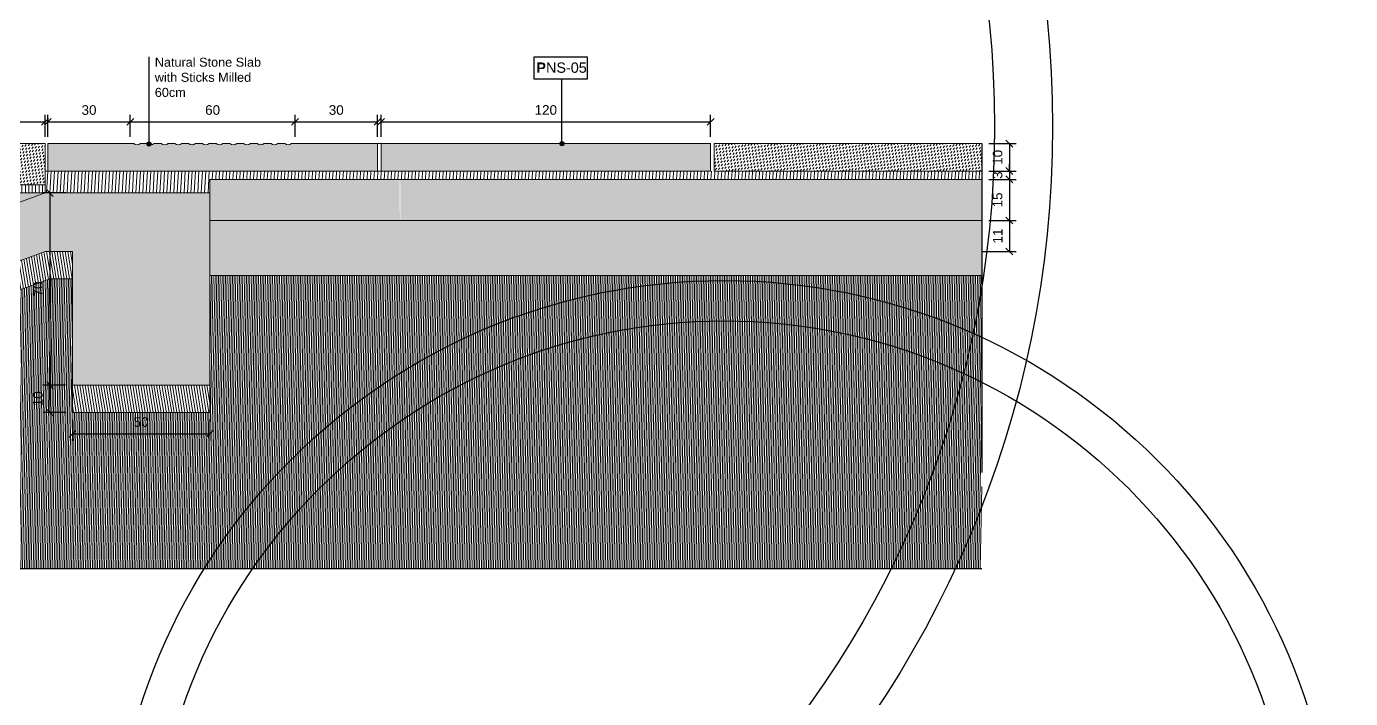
# Model space of a CAD drawing. Header units: metres. Extents: x -325 to 301, y -147 to 149.
# Drawn here: x 96.486 to 101.306, y 28.906 to 31.355 of the extents above; entities that cross this region are included whole.
import ezdxf

# ---------------------------------------------------------------- set-up
doc = ezdxf.new("R2010")
doc.units = ezdxf.units.M
doc.layers.get('Defpoints').update_dxf_attribs({"lineweight": 13})
doc.layers.add('-AUX-QAD', color=5, linetype='Continuous', plot=False)
doc.layers.add('02-L-AUX', color=2, linetype='Continuous', plot=False)
doc.layers.add('0-TX-1_25', color=7, linetype='Continuous', true_color=0x3f4f7f)
for name, color, linetype, lineweight, true_color in [('03-TR-Paviment_08_Natural Stone Bleachers', 7, 'Continuous', 5, 0xafad9d), ('3-TR sorra granitica', 7, 'Continuous', 0, 0xf2dac9), ('3-TR tot_u', 7, 'Continuous', 5, 0x787878)]:
    doc.layers.add(name, color=color, linetype=linetype, lineweight=lineweight, true_color=true_color)
for name, color, linetype, lineweight in [('1-CM', 7, 'Continuous', 0), ('3-TR Formigó', 252, 'Continuous', 0), ('3-TR Seleccionat', 44, 'Continuous', 0), ('3-TR Tot-u', 37, 'Continuous', 0)]:
    doc.layers.add(name, color=color, linetype=linetype, lineweight=lineweight)
for name, color, linetype in [('1-SECCIÓ', 1, 'Continuous'), ('A-KEYPLAN_HATCH', 7, 'Continuous'), ('A_TEXT_2', 7, 'Continuous')]:
    doc.layers.add(name, color=color, linetype=linetype)
doc.styles.get("Standard").update_dxf_attribs({"font": 'arial.ttf'})
doc.dimstyles.new('ISO-25', dxfattribs={"dimtxt": 0.1, "dimasz": 0.1, "dimexe": 0.1, "dimexo": 0.1, "dimgap": 0.1, "dimtad": 1, "dimdec": 0, "dimlfac": 100, "dimzin": 9, "dimtxsty": 'Standard', "dimblk": 'OBLIQUE', "dimcen": 0.1, "dimadec": 0, "dimazin": 0, "dimtfac": 1, "dimtdec": 0, "dimtmove": 0, "dimatfit": 3, "dimldrblk": 'OBLIQUE', "dimfxl": 1, "dimarcsym": 0})

# ---------------------------------------------------------------- blocks, each defined once
blk = doc.blocks.new('BNS-17')
at = {"layer": '03-TR-Paviment_08_Natural Stone Bleachers'}
h = blk.add_hatch(dxfattribs=at)
h.set_pattern_fill('DASH', color=256, scale=0.002611, angle=233, style=0, double=1)
h.set_pattern_definition([(233, (-152.756155, -124.74782), (0.0016315323, -0.0116089556), [0.0082894435, -0.0082894435])])
h.paths.add_polyline_path([(0.4489, 0.15), (0.4511, 0), (0.05, 0.0009), (0.05, 0.1491)])
at = {"layer": '1-CM'}
blk.add_lwpolyline([(0.05, 0.15), (0.45, 0.15), (0.45, 0), (0.05, 0)], close=True, dxfattribs=at)
blk = doc.blocks.new('hatch keyplan 2')
at = {"layer": 'A-KEYPLAN_HATCH'}
blk.add_lwpolyline([(0, 0.00548), (0.01287, 0.00548), (0.01287, 0), (0, 0)], close=True, dxfattribs=at)
blk = doc.blocks.new('hatch keyplan')
at = {"layer": 'A-KEYPLAN_HATCH'}
blk.add_blockref('hatch keyplan 2', (1.43058, 0.85215), dxfattribs=at)
blk = doc.blocks.new('PNS_05')
at = {"layer": 'A-KEYPLAN_HATCH', "xscale": 0.7124947396918078, "yscale": 0.7124947396918078, "zscale": 0.7124947396918078}
blk.add_blockref('hatch keyplan', (-1.01928, -0.60715), dxfattribs=at)
at = {"layer": 'A_TEXT_2', "insert": (-0.00057, 0.00291), "char_height": 0.0017812, "attachment_point": 1}
blk.add_mtext_dynamic_manual_height_columns('\\pi0.00097;{\\fArial|b1|i0|c0|p34;P}NS-05', width=0.0103753, gutter_width=0.01069, heights=[0], dxfattribs=at)
blk = doc.blocks.new('POINT')
at = {"layer": '0-TX-1_25'}
h = blk.add_hatch(dxfattribs=at)
h.set_pattern_fill('ANGLE', color=256)
h.set_pattern_definition([(0, (-83.747, -12.726), (0, 6.985), [5.08, -1.905]), (90, (-83.747, -12.726), (-6.985, 4e-16), [5.08, -1.905])])
edge = h.paths.add_edge_path()
edge.add_arc((0, 0), 0.0075, 0, 360)
h = blk.add_hatch(color=256, dxfattribs=at)
h.dxf.hatch_style = 1
edge = h.paths.add_edge_path()
edge.add_arc((0, 0), 0.0075, 0, 360)
blk.add_circle((0, 0), 0.0075, dxfattribs=at)
blk = doc.blocks.new('_Oblique')
at = {"color": 0, "lineweight": -2}
blk.add_line((-0.5, -0.5), (0.5, 0.5), dxfattribs=at)
blk = doc.blocks.new('*D1501')
at = {"layer": '0-TX-1_25', "color": 0, "lineweight": -2, "transparency": 16777216}
for p, q in [((99.9894, 30.9281), (100.0894, 30.9281)), ((100.0644, 30.9281), (100.0644, 30.8281)), ((99.9894, 30.8281), (100.0894, 30.8281))]:
    blk.add_line(p, q, dxfattribs=at)
at = {"layer": 'Defpoints', "color": 0, "transparency": 16777216}
for p in [(99.9644, 30.9281), (99.9644, 30.8281), (100.0644, 30.8281)]:
    blk.add_point(p, dxfattribs=at)
at = {"layer": '0-TX-1_25', "color": 0, "lineweight": -2, "transparency": 16777216, "xscale": 0.025, "yscale": 0.025, "zscale": 0.025}
for p, rotation in [((100.0644, 30.9281), 90), ((100.0644, 30.8281), 270)]:
    blk.add_blockref('_Oblique', p, dxfattribs=dict(at, rotation=rotation))
at = {"layer": '0-TX-1_25', "color": 0, "transparency": 16777216, "insert": (100.0215, 30.8781), "char_height": 0.035, "attachment_point": 5, "rotation": 90}
blk.add_mtext('10', dxfattribs=at)
blk = doc.blocks.new('*D1502')
at = {"layer": '0-TX-1_25', "color": 0, "lineweight": -2, "transparency": 16777216}
for p, q in [((100.0644, 30.8281), (100.0644, 30.8531)), ((99.9894, 30.8281), (100.0894, 30.8281)), ((100.0644, 30.8281), (100.0644, 30.7977)), ((99.9894, 30.7977), (100.0894, 30.7977)), ((100.0644, 30.7977), (100.0644, 30.7727))]:
    blk.add_line(p, q, dxfattribs=at)
at = {"layer": 'Defpoints', "color": 0, "transparency": 16777216}
for p in [(99.9644, 30.8281), (99.9644, 30.7977), (100.0644, 30.7977)]:
    blk.add_point(p, dxfattribs=at)
at = {"layer": '0-TX-1_25', "color": 0, "lineweight": -2, "transparency": 16777216, "xscale": 0.025, "yscale": 0.025, "zscale": 0.025}
for p, rotation in [((100.0644, 30.8281), 270), ((100.0644, 30.7977), 90)]:
    blk.add_blockref('_Oblique', p, dxfattribs=dict(at, rotation=rotation))
at = {"layer": '0-TX-1_25', "color": 0, "transparency": 16777216, "insert": (100.0215, 30.8129), "char_height": 0.035, "attachment_point": 5, "rotation": 90}
blk.add_mtext('3', dxfattribs=at)
blk = doc.blocks.new('*D1503')
at = {"layer": '0-TX-1_25', "color": 0, "lineweight": -2, "transparency": 16777216}
for p, q in [((99.9894, 30.7977), (100.0894, 30.7977)), ((100.0644, 30.7977), (100.0644, 30.6477)), ((99.9894, 30.6477), (100.0894, 30.6477))]:
    blk.add_line(p, q, dxfattribs=at)
at = {"layer": 'Defpoints', "color": 0, "transparency": 16777216}
for p in [(99.9644, 30.7977), (99.9644, 30.6477), (100.0644, 30.6477)]:
    blk.add_point(p, dxfattribs=at)
at = {"layer": '0-TX-1_25', "color": 0, "lineweight": -2, "transparency": 16777216, "xscale": 0.025, "yscale": 0.025, "zscale": 0.025}
for p, rotation in [((100.0644, 30.7977), 90), ((100.0644, 30.6477), 270)]:
    blk.add_blockref('_Oblique', p, dxfattribs=dict(at, rotation=rotation))
at = {"layer": '0-TX-1_25', "color": 0, "transparency": 16777216, "insert": (100.0215, 30.7227), "char_height": 0.035, "attachment_point": 5, "rotation": 90}
blk.add_mtext('15', dxfattribs=at)
blk = doc.blocks.new('*D1504')
at = {"layer": '0-TX-1_25', "color": 0, "lineweight": -2, "transparency": 16777216}
for p, q in [((99.9894, 30.6477), (100.0894, 30.6477)), ((100.0644, 30.6477), (100.0644, 30.5351)), ((99.9644, 30.5351), (100.0894, 30.5351))]:
    blk.add_line(p, q, dxfattribs=at)
at = {"layer": 'Defpoints', "color": 0, "transparency": 16777216}
for p in [(99.9644, 30.6477), (96.6534, 30.5351), (100.0644, 30.5351)]:
    blk.add_point(p, dxfattribs=at)
at = {"layer": '0-TX-1_25', "color": 0, "lineweight": -2, "transparency": 16777216, "xscale": 0.025, "yscale": 0.025, "zscale": 0.025}
for p, rotation in [((100.0644, 30.6477), 90), ((100.0644, 30.5351), 270)]:
    blk.add_blockref('_Oblique', p, dxfattribs=dict(at, rotation=rotation))
at = {"layer": '0-TX-1_25', "color": 0, "transparency": 16777216, "insert": (100.0218, 30.5914), "char_height": 0.035, "attachment_point": 5, "rotation": 90}
blk.add_mtext('11', dxfattribs=at)
blk = doc.blocks.new('*D1507')
at = {"layer": '0-TX-1_25', "color": 0, "lineweight": -2, "transparency": 16777216}
for p, q in [((125.0709, 30.3796), (124.9763, 30.3796)), ((125.0013, 30.3796), (125.0013, 30.2288)), ((124.9013, 30.2288), (125.0263, 30.2288))]:
    blk.add_line(p, q, dxfattribs=at)
at = {"layer": 'Defpoints', "color": 0, "transparency": 16777216}
for p in [(125.0959, 30.3796), (22.7213, 30.2288), (125.0013, 30.2288)]:
    blk.add_point(p, dxfattribs=at)
at = {"layer": '0-TX-1_25', "color": 0, "lineweight": -2, "transparency": 16777216, "xscale": 0.025, "yscale": 0.025, "zscale": 0.025}
for p, rotation in [((125.0013, 30.3796), 90), ((125.0013, 30.2288), 270)]:
    blk.add_blockref('_Oblique', p, dxfattribs=dict(at, rotation=rotation))
at = {"layer": '0-TX-1_25', "color": 0, "transparency": 16777216, "insert": (124.9584, 30.3042), "char_height": 0.035, "attachment_point": 5, "rotation": 90}
blk.add_mtext('15', dxfattribs=at)
blk = doc.blocks.new('*D1513')
at = {"layer": '0-TX-1_25', "color": 0, "lineweight": -2, "transparency": 16777216}
for p, q in [((96.1534, 30.9531), (96.1534, 31.0326)), ((96.1534, 31.0076), (96.5534, 31.0076)), ((96.5534, 30.9531), (96.5534, 31.0326))]:
    blk.add_line(p, q, dxfattribs=at)
at = {"layer": 'Defpoints', "color": 0, "transparency": 16777216}
for p in [(96.5534, 31.0076), (96.1534, 30.9281), (96.5534, 30.9281)]:
    blk.add_point(p, dxfattribs=at)
at = {"layer": '0-TX-1_25', "color": 0, "lineweight": -2, "transparency": 16777216, "xscale": 0.025, "yscale": 0.025, "zscale": 0.025, "rotation": 180}
blk.add_blockref('_Oblique', (96.1534, 31.0076), dxfattribs=at)
at = {"layer": '0-TX-1_25', "color": 0, "lineweight": -2, "transparency": 16777216, "xscale": 0.025, "yscale": 0.025, "zscale": 0.025}
blk.add_blockref('_Oblique', (96.5534, 31.0076), dxfattribs=at)
at = {"layer": '0-TX-1_25', "color": 0, "transparency": 16777216, "insert": (96.3534, 31.0505), "char_height": 0.035, "attachment_point": 5}
blk.add_mtext('40', dxfattribs=at)
blk = doc.blocks.new('*D1716')
at = {"layer": '0-TX-1_25', "color": 0, "lineweight": -2, "transparency": 16777216}
for p, q in [((22.7944, 30.8407), (22.6694, 30.8407)), ((22.6944, 30.8407), (22.6944, 30.7266)), ((22.7059, 30.7266), (22.6694, 30.7266))]:
    blk.add_line(p, q, dxfattribs=at)
at = {"layer": 'Defpoints', "color": 0, "transparency": 16777216}
for p in [(141.1864, 30.8407), (22.6944, 30.7266), (22.7309, 30.7266)]:
    blk.add_point(p, dxfattribs=at)
at = {"layer": '0-TX-1_25', "color": 0, "lineweight": -2, "transparency": 16777216, "xscale": 0.025, "yscale": 0.025, "zscale": 0.025}
for p, rotation in [((22.6944, 30.8407), 90), ((22.6944, 30.7266), 270)]:
    blk.add_blockref('_Oblique', p, dxfattribs=dict(at, rotation=rotation))
at = {"layer": '0-TX-1_25', "color": 0, "transparency": 16777216, "insert": (22.6518, 30.7837), "char_height": 0.035, "attachment_point": 5, "rotation": 90}
blk.add_mtext('11', dxfattribs=at)
blk = doc.blocks.new('*D1896')
at = {"layer": '0-TX-1_25', "color": 0, "lineweight": -2, "transparency": 16777216}
for p, q in [((96.5635, 30.9531), (96.5635, 31.0324)), ((96.5635, 31.0074), (96.8635, 31.0074)), ((96.8635, 30.9531), (96.8635, 31.0324))]:
    blk.add_line(p, q, dxfattribs=at)
at = {"layer": 'Defpoints', "color": 0, "transparency": 16777216}
for p in [(96.8635, 31.0074), (96.5635, 30.9281), (96.8635, 30.9281)]:
    blk.add_point(p, dxfattribs=at)
at = {"layer": '0-TX-1_25', "color": 0, "lineweight": -2, "transparency": 16777216, "xscale": 0.025, "yscale": 0.025, "zscale": 0.025, "rotation": 180}
blk.add_blockref('_Oblique', (96.5635, 31.0074), dxfattribs=at)
at = {"layer": '0-TX-1_25', "color": 0, "lineweight": -2, "transparency": 16777216, "xscale": 0.025, "yscale": 0.025, "zscale": 0.025}
blk.add_blockref('_Oblique', (96.8635, 31.0074), dxfattribs=at)
at = {"layer": '0-TX-1_25', "color": 0, "transparency": 16777216, "insert": (96.7135, 31.0502), "char_height": 0.035, "attachment_point": 5}
blk.add_mtext('30', dxfattribs=at)
blk = doc.blocks.new('*D1897')
at = {"layer": '0-TX-1_25', "color": 0, "lineweight": -2, "transparency": 16777216}
for p, q in [((96.8635, 30.9531), (96.8635, 31.0324)), ((96.8635, 31.0074), (97.4635, 31.0074)), ((97.4635, 30.9531), (97.4635, 31.0324))]:
    blk.add_line(p, q, dxfattribs=at)
at = {"layer": 'Defpoints', "color": 0, "transparency": 16777216}
for p in [(97.4635, 31.0074), (96.8635, 30.9281), (97.4635, 30.9281)]:
    blk.add_point(p, dxfattribs=at)
at = {"layer": '0-TX-1_25', "color": 0, "lineweight": -2, "transparency": 16777216, "xscale": 0.025, "yscale": 0.025, "zscale": 0.025, "rotation": 180}
blk.add_blockref('_Oblique', (96.8635, 31.0074), dxfattribs=at)
at = {"layer": '0-TX-1_25', "color": 0, "lineweight": -2, "transparency": 16777216, "xscale": 0.025, "yscale": 0.025, "zscale": 0.025}
blk.add_blockref('_Oblique', (97.4635, 31.0074), dxfattribs=at)
at = {"layer": '0-TX-1_25', "color": 0, "transparency": 16777216, "insert": (97.1635, 31.0502), "char_height": 0.035, "attachment_point": 5}
blk.add_mtext('60', dxfattribs=at)
blk = doc.blocks.new('*D1898')
at = {"layer": '0-TX-1_25', "color": 0, "lineweight": -2, "transparency": 16777216}
for p, q in [((97.4635, 30.9531), (97.4635, 31.0324)), ((97.4635, 31.0074), (97.7635, 31.0074)), ((97.7635, 30.9531), (97.7635, 31.0324))]:
    blk.add_line(p, q, dxfattribs=at)
at = {"layer": 'Defpoints', "color": 0, "transparency": 16777216}
for p in [(97.7635, 31.0074), (97.4635, 30.9281), (97.7635, 30.9281)]:
    blk.add_point(p, dxfattribs=at)
at = {"layer": '0-TX-1_25', "color": 0, "lineweight": -2, "transparency": 16777216, "xscale": 0.025, "yscale": 0.025, "zscale": 0.025, "rotation": 180}
blk.add_blockref('_Oblique', (97.4635, 31.0074), dxfattribs=at)
at = {"layer": '0-TX-1_25', "color": 0, "lineweight": -2, "transparency": 16777216, "xscale": 0.025, "yscale": 0.025, "zscale": 0.025}
blk.add_blockref('_Oblique', (97.7635, 31.0074), dxfattribs=at)
at = {"layer": '0-TX-1_25', "color": 0, "transparency": 16777216, "insert": (97.6135, 31.0502), "char_height": 0.035, "attachment_point": 5}
blk.add_mtext('30', dxfattribs=at)
blk = doc.blocks.new('*D1899')
at = {"layer": '0-TX-1_25', "color": 0, "lineweight": -2, "transparency": 16777216}
for p, q in [((97.7765, 30.9531), (97.7765, 31.0326)), ((97.7765, 31.0076), (98.9765, 31.0076)), ((98.9765, 30.9531), (98.9765, 31.0326))]:
    blk.add_line(p, q, dxfattribs=at)
at = {"layer": 'Defpoints', "color": 0, "transparency": 16777216}
for p in [(98.9765, 31.0076), (97.7765, 30.9281), (98.9765, 30.9281)]:
    blk.add_point(p, dxfattribs=at)
at = {"layer": '0-TX-1_25', "color": 0, "lineweight": -2, "transparency": 16777216, "xscale": 0.025, "yscale": 0.025, "zscale": 0.025, "rotation": 180}
blk.add_blockref('_Oblique', (97.7765, 31.0076), dxfattribs=at)
at = {"layer": '0-TX-1_25', "color": 0, "lineweight": -2, "transparency": 16777216, "xscale": 0.025, "yscale": 0.025, "zscale": 0.025}
blk.add_blockref('_Oblique', (98.9765, 31.0076), dxfattribs=at)
at = {"layer": '0-TX-1_25', "color": 0, "transparency": 16777216, "insert": (98.3765, 31.0505), "char_height": 0.035, "attachment_point": 5}
blk.add_mtext('120', dxfattribs=at)
blk = doc.blocks.new('*D3031')
at = {"layer": '0-TX-1_25', "color": 0, "lineweight": -2, "transparency": 16777216}
for p, q in [((96.6284, 30.0484), (96.5456, 30.0484)), ((96.5706, 30.0484), (96.5706, 29.9484)), ((96.6284, 29.9484), (96.5456, 29.9484))]:
    blk.add_line(p, q, dxfattribs=at)
at = {"layer": 'Defpoints', "color": 0, "transparency": 16777216}
for p in [(96.6534, 30.0484), (96.5706, 29.9484), (96.6534, 29.9484)]:
    blk.add_point(p, dxfattribs=at)
at = {"layer": '0-TX-1_25', "color": 0, "lineweight": -2, "transparency": 16777216, "xscale": 0.025, "yscale": 0.025, "zscale": 0.025}
for p, rotation in [((96.5706, 30.0484), 90), ((96.5706, 29.9484), 270)]:
    blk.add_blockref('_Oblique', p, dxfattribs=dict(at, rotation=rotation))
at = {"layer": '0-TX-1_25', "color": 0, "transparency": 16777216, "insert": (96.5277, 29.9984), "char_height": 0.035, "attachment_point": 5, "rotation": 90}
blk.add_mtext('10', dxfattribs=at)
blk = doc.blocks.new('*D3032')
at = {"layer": '0-TX-1_25', "color": 0, "lineweight": -2, "transparency": 16777216}
for p, q in [((96.6534, 29.9234), (96.6534, 29.8456)), ((97.1534, 29.9234), (97.1534, 29.8456)), ((96.6534, 29.8706), (97.1534, 29.8706))]:
    blk.add_line(p, q, dxfattribs=at)
at = {"layer": 'Defpoints', "color": 0, "transparency": 16777216}
for p in [(96.6534, 29.9484), (97.1534, 29.9484), (97.1534, 29.8706)]:
    blk.add_point(p, dxfattribs=at)
at = {"layer": '0-TX-1_25', "color": 0, "lineweight": -2, "transparency": 16777216, "xscale": 0.025, "yscale": 0.025, "zscale": 0.025, "rotation": 180}
blk.add_blockref('_Oblique', (96.6534, 29.8706), dxfattribs=at)
at = {"layer": '0-TX-1_25', "color": 0, "lineweight": -2, "transparency": 16777216, "xscale": 0.025, "yscale": 0.025, "zscale": 0.025}
blk.add_blockref('_Oblique', (97.1534, 29.8706), dxfattribs=at)
at = {"layer": '0-TX-1_25', "color": 0, "transparency": 16777216, "insert": (96.9034, 29.9135), "char_height": 0.035, "attachment_point": 5}
blk.add_mtext('50', dxfattribs=at)
blk = doc.blocks.new('*D3033')
at = {"layer": '0-TX-1_25', "color": 0, "lineweight": -2, "transparency": 16777216}
for p, q in [((96.6285, 30.7484), (96.5456, 30.7484)), ((96.5706, 30.7484), (96.5706, 30.0484)), ((96.6284, 30.0484), (96.5456, 30.0484))]:
    blk.add_line(p, q, dxfattribs=at)
at = {"layer": 'Defpoints', "color": 0, "transparency": 16777216}
for p in [(96.6535, 30.7484), (96.5706, 30.0484), (96.6534, 30.0484)]:
    blk.add_point(p, dxfattribs=at)
at = {"layer": '0-TX-1_25', "color": 0, "lineweight": -2, "transparency": 16777216, "xscale": 0.025, "yscale": 0.025, "zscale": 0.025}
for p, rotation in [((96.5706, 30.7484), 90), ((96.5706, 30.0484), 270)]:
    blk.add_blockref('_Oblique', p, dxfattribs=dict(at, rotation=rotation))
at = {"layer": '0-TX-1_25', "color": 0, "transparency": 16777216, "insert": (96.5277, 30.3984), "char_height": 0.035, "attachment_point": 5, "rotation": 90}
blk.add_mtext('70', dxfattribs=at)
blk = doc.blocks.new('*D3036')
at = {"layer": '0-TX-1_25', "color": 0, "lineweight": -2, "transparency": 16777216}
blk.add_arc((93.687, 29.38), 2.7255, 0, 20.0952, dxfattribs=at)
at = {"layer": 'Defpoints', "color": 0, "transparency": 16777216}
for p in [(96.5711, 30.4351), (95.5234, 30.0518), (96.3939, 29.6979), (92.9644, 29.38), (99.9644, 29.38)]:
    blk.add_point(p, dxfattribs=at)
at = {"layer": '0-TX-1_25', "color": 0, "lineweight": -2, "transparency": 16777216, "xscale": 0.025, "yscale": 0.025, "zscale": 0.025}
for p, rotation in [((96.2466, 30.3164), 110.0952311919028), ((96.4125, 29.38), 270)]:
    blk.add_blockref('_Oblique', p, dxfattribs=dict(at, rotation=rotation))
at = {"layer": '0-TX-1_25', "color": 0, "transparency": 16777216, "insert": (96.4129, 29.863), "char_height": 0.035, "attachment_point": 5, "rotation": 280.0476}
blk.add_mtext('20°', dxfattribs=at)

msp = doc.modelspace()

# ---------------------------------------------------------------- hatches: boundary and pattern name
at = {"layer": '03-TR-Paviment_08_Natural Stone Bleachers'}
h = msp.add_hatch(dxfattribs=at)
h.set_pattern_fill('DASH', color=256, scale=0.002611, angle=233, style=0, double=1)
h.set_pattern_definition([(233, (-55.180741, -93.9197245), (0.0016315323, -0.0116089556), [0.0082894435, -0.0082894435])])
edge = h.paths.add_edge_path()
edge.add_arc((97.4385, 30.9412), 0.0181, 226.3972, 313.6028)
edge.add_line((97.451, 30.9281), (97.7635, 30.9281))
edge.add_line((97.7635, 30.9281), (97.7635, 30.8288))
edge.add_line((97.7635, 30.8288), (96.5635, 30.8281))
edge.add_line((96.5635, 30.8281), (96.5656, 30.9281))
edge.add_line((96.5656, 30.9281), (96.876, 30.9281))
edge.add_arc((96.8885, 30.9412), 0.0181, 226.3972, 313.6028)
edge.add_line((96.901, 30.9281), (96.926, 30.9281))
edge.add_arc((96.9385, 30.9412), 0.0181, 226.3972, 313.6028)
edge.add_line((96.951, 30.9281), (96.976, 30.9281))
edge.add_arc((96.9885, 30.9412), 0.0181, 226.3972, 313.6028)
edge.add_line((97.001, 30.9281), (97.026, 30.9281))
edge.add_arc((97.0385, 30.9412), 0.0181, 226.3972, 313.6028)
edge.add_line((97.051, 30.9281), (97.126, 30.9281))
edge.add_arc((97.1385, 30.9412), 0.0181, 226.3972, 313.6028)
edge.add_line((97.151, 30.9281), (97.176, 30.9281))
edge.add_arc((97.1885, 30.9412), 0.0181, 226.3972, 313.6028)
edge.add_line((97.201, 30.9281), (97.226, 30.9281))
edge.add_arc((97.2385, 30.9412), 0.0181, 226.3972, 313.6028)
edge.add_line((97.251, 30.9281), (97.276, 30.9281))
edge.add_arc((97.2885, 30.9412), 0.0181, 226.3972, 313.6028)
edge.add_line((97.301, 30.9281), (97.376, 30.9281))
edge.add_arc((97.3885, 30.9412), 0.0181, 226.3972, 313.6028)
edge.add_line((97.401, 30.9281), (97.426, 30.9281))
h = msp.add_hatch(dxfattribs=at)
h.set_pattern_fill('DASH', color=256, scale=0.002611, angle=233, style=0, double=1)
h.set_pattern_definition([(233, (-53.967724, -93.9197245), (0.0016315323, -0.0116089556), [0.0082894435, -0.0082894435])])
h.paths.add_polyline_path([(97.7786, 30.9281), (97.7765, 30.8281), (98.9765, 30.8288), (98.9765, 30.9281)])
h = msp.add_hatch(dxfattribs=at)
h.set_pattern_fill('DASH', color=256, scale=0.002611, angle=233, style=0, double=1)
h.set_pattern_definition([(233, (-52.754707, -93.9197245), (0.0016315323, -0.0116089556), [0.0082894435, -0.0082894435])])
h.paths.add_polyline_path([(98.9916, 30.9281), (98.9895, 30.8281), (99.9644, 30.8288), (99.9644, 30.9281)])
at = {"layer": '3-TR Formigó'}
h = msp.add_hatch(dxfattribs=at)
h.set_pattern_fill('ANSI31', color=256, scale=0.003, angle=234.1752)
h.set_pattern_definition([(279.175244, (-113.685564, -13.818358), (0.00940313004, 0.0015188056), [])])
h.paths.add_polyline_path([(96.6534, 30.5351), (96.5534, 30.5351), (95.5234, 30.1518), (95.5234, 30.0518), (96.5706, 30.4349), (96.6534, 30.4351)])
h = msp.add_hatch(dxfattribs=at)
h.set_pattern_fill('ANSI31', color=256, scale=0.003, angle=234.1752)
h.set_pattern_definition([(279.175244, (-112.555591, -13.921834), (0.00940313004, 0.0015188056), [])])
h.paths.add_polyline_path([(97.1534, 30.0484), (96.6534, 30.0484), (96.6534, 29.9484), (97.1534, 29.9484)])
at = {"layer": '3-TR Seleccionat'}
h = msp.add_hatch(dxfattribs=at)
h.set_pattern_fill('ANSI31', color=256, scale=0.002, angle=223.8682, style=0)
h.set_pattern_definition([(268.8682194564, (428230.52828, -659391.735969), (-0.00634876117834, 0.00012542527825), [])])
h.paths.add_polyline_path([(96.6534, 30.4351), (96.5711, 30.4351), (95.5234, 30.0518), (95.5234, 29.4981), (95.0234, 29.4981), (95.0234, 30.2981), (94.4066, 30.2981), (94.3558, 29.999), (92.9669, 29.999), (92.9669, 29.38), (99.9644, 29.38), (99.9644, 30.4477), (97.1534, 30.4477), (97.1534, 29.9484), (96.6534, 29.9484)])
at = {"layer": '3-TR sorra granitica'}
h = msp.add_hatch(dxfattribs=at)
h.set_pattern_fill('LINE', color=256, scale=0.1, angle=51.1041, style=0)
h.set_pattern_definition([(86.7506083, (132.175472, 237.334646), (-0.0124799034, 0.00070852734), [])])
h.paths.add_polyline_path([(96.5416, 30.8079), (96.5419, 30.8079), (96.5419, 30.8277), (96.5416, 30.8277)])
h.paths.add_polyline_path([(96.5534, 30.8277), (96.5534, 30.8087), (96.5534, 30.8087), (96.5534, 30.7481), (97.1534, 30.7484), (97.1534, 30.7979), (99.9641, 30.7981), (99.9646, 30.8281)])
h = msp.add_hatch(dxfattribs=at)
h.set_pattern_fill('LINE', color=256, scale=0.1, angle=54.368, style=0)
h.set_pattern_definition([(90.014497, (121.453966, 238.94514), (-0.0124999996, -3.1627e-06), [])])
h.paths.add_polyline_path([(97.3849, 30.7831), (97.3843, 30.7539), (97.3868, 30.7539), (97.3867, 30.7831)])
h.paths.add_polyline_path([(96.5535, 30.7482), (96.5534, 30.778), (96.1436, 30.7781), (96.1431, 30.7485)])
h = msp.add_hatch(dxfattribs=at)
h.set_pattern_fill('LINE', color=256, scale=0.1, angle=54.368, style=0)
h.set_pattern_definition([(90.014497, (120.993966, 238.84514), (-0.0124999996, -3.1627e-06), [])])
h.paths.add_polyline_path([(96.9249, 30.6831), (96.9243, 30.6539), (96.9268, 30.6539), (96.9267, 30.6831)])
h.paths.add_polyline_path([(96.1434, 30.598), (96.1433, 30.6282), (95.7336, 30.628), (95.7331, 30.5982)])
at = {"layer": '3-TR Tot-u'}
h = msp.add_hatch(dxfattribs=at)
h.set_pattern_fill('EARTH', color=256, scale=0.005, angle=-84.0741)
h.set_pattern_definition([(275.925852, (34.02711, -48.9392), (0.034858251, -0.028302426), [0.03175, -0.03175]), (275.925852, (34.038954, -48.93797), (0.034858251, -0.028302426), [0.03175, -0.03175]), (275.925852, (34.050796, -48.936742), (0.034858251, -0.028302426), [0.03175, -0.03175]), (5.925852, (34.055154, -48.94028), (0.028302426, 0.034858251), [0.03175, -0.03175]), (5.925852, (34.056383, -48.952123), (0.028302426, 0.034858251), [0.03175, -0.03175]), (5.925852, (34.057612, -48.963965), (0.028302426, 0.034858251), [0.03175, -0.03175])])
h.paths.add_polyline_path([(97.1534, 30.6479), (97.1534, 30.4479), (97.7927, 30.4482), (99.9644, 30.449), (99.9644, 30.6477), (97.8454, 30.6482)])
at = {"layer": '3-TR tot_u'}
h = msp.add_hatch(dxfattribs=at)
h.set_pattern_fill('AR-CONC', color=256, scale=0.00025, angle=92.9928)
h.set_pattern_definition([(142.992814, (34.02711, -48.9392), (0.001601339, 0.045692094), [0.0047625, -0.0523875]), (87.992814, (34.02711, -48.9392), (-0.047239044, -0.011292642), [0.00381, -0.041910146]), (193.44426, (34.027245, -48.935393), (-0.045637704, 0.034399452), [0.004047502, -0.044522561]), (139.177014, (34.01443, -48.939864), (0.00695794, 0.068226093), [0.00714375, -0.07858125]), (189.62837, (34.01501, -48.93418), (-0.064870924, 0.05604051), [0.006071256, -0.0667839]), (84.176966, (34.01443, -48.939864), (-0.064870924, 0.05604051), [0.00571499, -0.062864933]), (113.992814, (34.017268, -48.933357), (0.023552455, 0.039186736), [0.0047625, -0.0523875]), (58.992814, (34.017268, -48.933357), (-0.04679087, 0.013025288), [0.00381, -0.04191]), (164.44426, (34.01923, -48.93009), (-0.023238414, 0.052212023), [0.004047502, -0.044522484]), (130.492814, (34.027111, -48.9392), (-0.021150243, -0.000332572), [0, -0.041402, 0, -0.042545, 0, -0.04206875]), (100.492814, (34.02711, -48.9392), (-0.02588316, 0.015374507), [0, -0.024257, 0, -0.0404495, 0, -0.01603375]), (60.492814, (34.02785, -48.953342), (-0.000339588, 0.033926191), [0, -0.015875, 0, -0.04953, 0, -0.0657225]), (50.492814, (34.028182, -48.959683), (-0.0082814355, 0.036649903), [0, -0.0206375, 0, -0.032893, 0, -0.0466725])])
h.paths.add_polyline_path([(99.9644, 30.6477), (97.8469, 30.6477), (97.8462, 30.7962), (97.8443, 30.7962), (99.9644, 30.7977)])
h.paths.add_polyline_path([(97.1534, 30.7484), (97.1534, 30.6477), (97.7887, 30.6477), (97.8454, 30.6477), (97.8439, 30.7973), (96.5692, 30.7964), (97.1534, 30.7964)])
h = msp.add_hatch(dxfattribs=at)
h.set_pattern_fill('AR-CONC', color=256, scale=0.00025, angle=92.992814)
h.paths.add_polyline_path([(96.5534, 30.7484), (96.1434, 30.7484), (96.1434, 30.6281), (96.1434, 30.5981), (95.7334, 30.5981), (95.7334, 30.4781), (95.7334, 30.4481), (95.3234, 30.4481), (95.3234, 30.2981), (95.0234, 30.2981), (95.0234, 29.5981), (95.5234, 29.5981), (95.5234, 30.1583), (96.5534, 30.5351), (96.6534, 30.5351), (96.6534, 30.0484), (97.1534, 30.0484), (97.1534, 30.7484)])

# ---------------------------------------------------------------- linework, layer by layer
at = {"layer": '-AUX-QAD'}
for centre, radius in [((96.3861, 30.9899), 3.8353), ((96.3861, 30.9899), 3.6243), ((99.0251, 28.2), 2.2292), ((99.0251, 28.2), 2.0821)]:
    msp.add_circle(centre, radius, dxfattribs=at)
at = {"layer": '0-TX-1_25'}
for points in [[(96.9321, 30.9268), (96.9321, 31.2444)], [(98.4353, 30.9271), (98.4353, 31.1623)]]:
    msp.add_lwpolyline(points, dxfattribs=at)
at = {"layer": '02-L-AUX'}
msp.add_lwpolyline([(92.9644, 29.38), (99.9644, 29.38)], dxfattribs=at)
at = {"layer": '1-CM'}
for points in [[(97.451, 30.9281), (97.7635, 30.9281), (97.7635, 30.8281), (96.5635, 30.8281), (96.5635, 30.9281), (96.876, 30.9281)], [(96.901, 30.9281), (96.926, 30.9281)], [(96.901, 30.9281), (96.926, 30.9281)], [(96.951, 30.9281), (96.976, 30.9281)], [(96.951, 30.9281), (96.976, 30.9281)], [(97.001, 30.9281), (97.026, 30.9281)], [(97.001, 30.9281), (97.026, 30.9281)], [(97.051, 30.9281), (97.076, 30.9281)], [(97.051, 30.9281), (97.076, 30.9281)], [(97.101, 30.9281), (97.126, 30.9281)], [(97.101, 30.9281), (97.126, 30.9281)], [(97.151, 30.9281), (97.176, 30.9281)], [(97.151, 30.9281), (97.176, 30.9281)], [(97.201, 30.9281), (97.226, 30.9281)], [(97.201, 30.9281), (97.226, 30.9281)], [(97.251, 30.9281), (97.276, 30.9281)], [(97.251, 30.9281), (97.276, 30.9281)], [(97.301, 30.9281), (97.326, 30.9281)], [(97.301, 30.9281), (97.326, 30.9281)], [(97.351, 30.9281), (97.376, 30.9281)], [(97.351, 30.9281), (97.376, 30.9281)], [(97.401, 30.9281), (97.426, 30.9281)], [(97.401, 30.9281), (97.426, 30.9281)], [(97.451, 30.9281), (98.2459, 30.9281)], [(98.2459, 30.8281), (96.5534, 30.8277)], [(96.1434, 30.7484), (96.5534, 30.7484), (96.5534, 30.7784)], [(99.9644, 30.7977), (97.1534, 30.7977)], [(97.1534, 30.7484), (97.1534, 30.7977)], [(95.5234, 30.1583), (96.3143, 30.4477), (96.5534, 30.5351), (96.6534, 30.5351), (96.6534, 30.4477), (96.6534, 30.0484), (97.1534, 30.0484), (97.1534, 30.7484), (96.5534, 30.7484)], [(99.9644, 30.6477), (97.1534, 30.6477)], [(95.5234, 30.0518), (96.5711, 30.4351), (96.6534, 30.4351)], [(97.1534, 30.4477), (99.9644, 30.4477)], [(96.6534, 30.0484), (96.6534, 29.9484), (97.1534, 29.9484), (97.1534, 30.0484)], [(96.6534, 30.0484), (96.6534, 29.9484), (97.1534, 29.9484), (97.1534, 30.0484)]]:
    msp.add_lwpolyline(points, dxfattribs=at)
msp.add_lwpolyline([(96.8635, 30.9281), (96.876, 30.9281, 0.4), (96.901, 30.9281), (96.926, 30.9281, 0.4), (96.951, 30.9281), (96.976, 30.9281, 0.4), (97.001, 30.9281), (97.026, 30.9281, 0.4), (97.051, 30.9281), (97.076, 30.9281, 0.4), (97.101, 30.9281), (97.126, 30.9281, 0.4), (97.151, 30.9281), (97.176, 30.9281, 0.4), (97.201, 30.9281), (97.226, 30.9281, 0.4), (97.251, 30.9281), (97.276, 30.9281, 0.4), (97.301, 30.9281), (97.326, 30.9281, 0.4), (97.351, 30.9281), (97.376, 30.9281, 0.4), (97.401, 30.9281), (97.426, 30.9281, 0.4), (97.451, 30.9281), (97.4635, 30.9281)], format="xyb", dxfattribs=at)
for points in [[(97.7765, 30.9281), (98.9765, 30.9281), (98.9765, 30.8281), (97.7765, 30.8281)], [(98.9895, 30.9281), (99.9644, 30.9281), (99.9644, 30.8281), (98.9895, 30.8281)]]:
    msp.add_lwpolyline(points, close=True, dxfattribs=at)
at = {"layer": '1-CM', "color": 251, "true_color": 0x636466}
msp.add_lwpolyline([(95.3234, 30.2981), (96.5534, 30.7481)], dxfattribs=at)
at = {"layer": '1-SECCIÓ'}
msp.add_lwpolyline([(99.9644, 30.9281), (99.9644, 29.73)], dxfattribs=at)

# ---------------------------------------------------------------- block references
at = {"color": 244, "true_color": 0x991b1e, "xscale": 21.05278700931629, "yscale": 21.05278700931629, "zscale": 21.05278700931629}
msp.add_blockref('PNS_05', (98.3338, 31.1623), dxfattribs=at)
at = {"layer": '0-TX-1_25'}
msp.add_blockref('POINT', (96.9321, 30.9268), dxfattribs=at)
at = {"layer": '0-TX-1_25', "rotation": 358.8682194563586}
msp.add_blockref('POINT', (98.4353, 30.9281), dxfattribs=at)
at = {"layer": '1-CM'}
msp.add_blockref('BNS-17', (96.1034, 30.7781), dxfattribs=at)

# ---------------------------------------------------------------- texts
at = {"layer": '0-TX-1_25', "insert": (96.9529, 31.2412), "char_height": 0.033, "attachment_point": 1}
msp.add_mtext_dynamic_manual_height_columns('Natural Stone Slab with Sticks Milled 60cm', width=0.403548, gutter_width=12.5, heights=[0], dxfattribs=at)

# ---------------------------------------------------------------- dimensions: what is measured, and where the dimension line sits
at = {"layer": '0-TX-1_25'}
for base, p1, p2, picture, middle in [((96.5534, 31.0076), (96.1534, 30.9281), (96.5534, 30.9281), '*D1513', (96.3534, 31.0505)), ((96.8635, 31.0074), (96.5635, 30.9281), (96.8635, 30.9281), '*D1896', (96.7135, 31.0502)), ((97.4635, 31.0074), (96.8635, 30.9281), (97.4635, 30.9281), '*D1897', (97.1635, 31.0502)), ((97.7635, 31.0074), (97.4635, 30.9281), (97.7635, 30.9281), '*D1898', (97.6135, 31.0502)), ((98.9765, 31.0076), (97.7765, 30.9281), (98.9765, 30.9281), '*D1899', (98.3765, 31.0505)), ((97.1534, 29.8706), (96.6534, 29.9484), (97.1534, 29.9484), '*D3032', (96.9034, 29.9135))]:
    dim = msp.add_linear_dim(base=base, p1=p1, p2=p2, dimstyle='ISO-25', override={"dimtxt": 0.035, "dimasz": 0.025, "dimexe": 0.025, "dimexo": 0.025, "dimgap": 0.025, "dimblk1": 'Oblique', "dimblk2": 'Oblique', "dimsah": 1, "dimfxl": 0.1, "dimfxlon": 1, "dimarcsym": 1}, dxfattribs=at)
    dim.commit()
    dim.dimension.update_dxf_attribs({"geometry": picture, "text_midpoint": middle})
for base, p1, p2, picture, middle in [((100.0644, 30.8281), (99.9644, 30.9281), (99.9644, 30.8281), '*D1501', (100.0215, 30.8781)), ((22.6944, 30.7266), (141.1864, 30.8407), (22.7309, 30.7266), '*D1716', (22.6518, 30.7837)), ((100.0644, 30.6477), (99.9644, 30.7977), (99.9644, 30.6477), '*D1503', (100.0215, 30.7227)), ((96.5706, 30.0484), (96.6535, 30.7484), (96.6534, 30.0484), '*D3033', (96.5277, 30.3984)), ((100.0644, 30.5351), (99.9644, 30.6477), (96.6534, 30.5351), '*D1504', (100.0218, 30.5914)), ((125.0013, 30.2288), (125.0959, 30.3796), (22.7213, 30.2288), '*D1507', (124.9584, 30.3042)), ((96.5706, 29.9484), (96.6534, 30.0484), (96.6534, 29.9484), '*D3031', (96.5277, 29.9984))]:
    dim = msp.add_linear_dim(base=base, p1=p1, p2=p2, angle=90, dimstyle='ISO-25', override={"dimtxt": 0.035, "dimasz": 0.025, "dimexe": 0.025, "dimexo": 0.025, "dimgap": 0.025, "dimblk1": 'Oblique', "dimblk2": 'Oblique', "dimsah": 1, "dimfxl": 0.1, "dimfxlon": 1, "dimarcsym": 1}, dxfattribs=at)
    dim.commit()
    dim.dimension.update_dxf_attribs({"geometry": picture, "text_midpoint": middle})
dim = msp.add_linear_dim(base=(100.0644, 30.7977), p1=(99.9644, 30.8281), p2=(99.9644, 30.7977), angle=90, dimstyle='ISO-25', override={"dimtxt": 0.035, "dimasz": 0.025, "dimexe": 0.025, "dimexo": 0.025, "dimgap": 0.025, "dimblk1": 'Oblique', "dimblk2": 'Oblique', "dimsah": 1, "dimfxl": 0.1, "dimfxlon": 1, "dimarcsym": 1}, dxfattribs=at)
dim.commit()
dim.dimension.update_dxf_attribs({"geometry": '*D1502', "text_midpoint": (100.0644, 30.8129), "dimtype": 160})
dim = msp.add_angular_dim_2l(base=(96.3939, 29.6979), line1=((92.9644, 29.38), (99.9644, 29.38)), line2=((95.5234, 30.0518), (96.5711, 30.4351)), dimstyle='ISO-25', override={"dimtxt": 0.035, "dimasz": 0.025, "dimexe": 0.025, "dimexo": 0.025, "dimgap": 0.025, "dimblk1": 'Oblique', "dimblk2": 'Oblique', "dimsah": 1, "dimfxl": 0.1, "dimfxlon": 1, "dimarcsym": 1}, dxfattribs=at)
dim.commit()
dim.dimension.update_dxf_attribs({"geometry": '*D3036', "text_midpoint": (96.4129, 29.863)})

doc.saveas('drawing.dxf')
